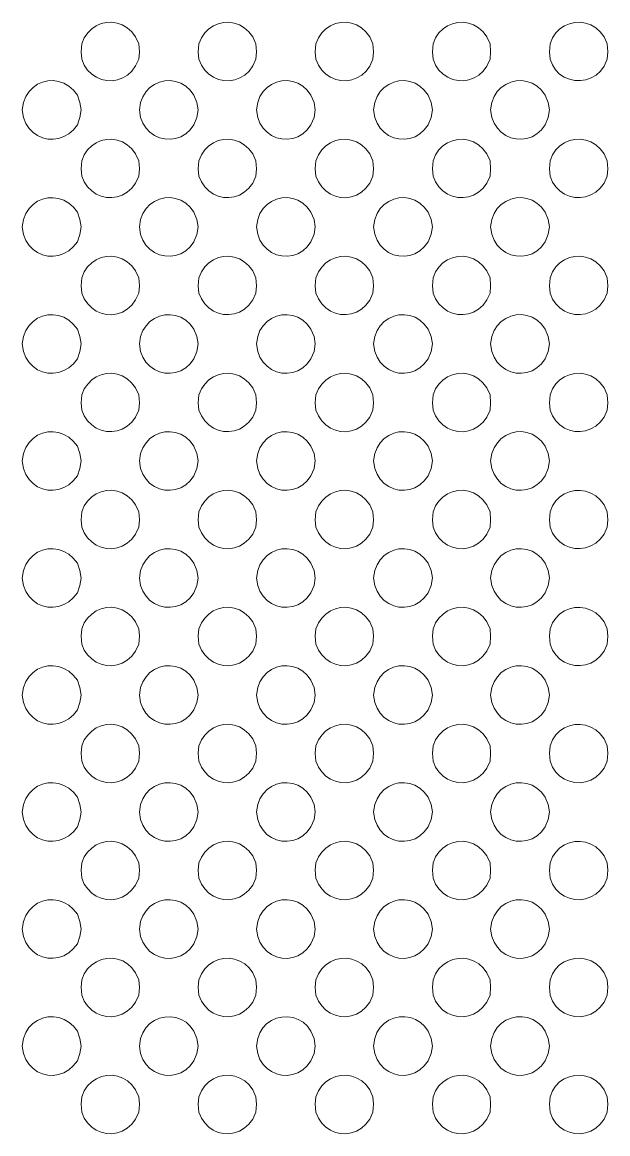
# Model space of a CAD drawing. Extents: x 0 to 243, y -13 to 276.
# Drawn here: x 102.64 to 127.41, y 189.19 to 236.25 of the extents above; entities that cross this region are included whole.
import ezdxf

# ---------------------------------------------------------------- set-up
doc = ezdxf.new("R2010")
doc.units = 0
doc.layers.add('GEOMETRY', color=7, linetype='Continuous')

msp = doc.modelspace()

# ---------------------------------------------------------------- linework, layer by layer
at = {"layer": 'GEOMETRY', "lineweight": 13}
for points in [[(107.592, 235.003), (107.566, 235.345), (107.435, 235.632), (107.269, 235.849), (107.079, 236.018), (106.872, 236.141), (106.653, 236.219), (106.427, 236.253), (106.201, 236.244), (105.98, 236.193), (105.77, 236.101), (105.577, 235.969), (105.406, 235.799), (105.263, 235.59), (105.154, 235.345), (105.128, 235.003), (105.154, 234.69), (105.261, 234.439), (105.404, 234.227), (105.578, 234.055), (105.775, 233.923), (105.989, 233.832), (106.215, 233.784), (106.444, 233.777), (106.672, 233.813), (106.892, 233.893), (107.096, 234.017), (107.279, 234.186), (107.435, 234.4), (107.566, 234.69), (107.592, 235.003)], [(112.547, 235.003), (112.522, 235.343), (112.39, 235.632), (112.223, 235.849), (112.033, 236.018), (111.826, 236.141), (111.606, 236.219), (111.38, 236.253), (111.154, 236.243), (110.933, 236.192), (110.723, 236.1), (110.53, 235.968), (110.359, 235.797), (110.217, 235.588), (110.109, 235.343), (110.083, 235.003), (110.109, 234.69), (110.215, 234.439), (110.358, 234.227), (110.532, 234.055), (110.729, 233.923), (110.943, 233.832), (111.168, 233.783), (111.398, 233.777), (111.626, 233.813), (111.845, 233.893), (112.05, 234.017), (112.234, 234.186), (112.39, 234.4), (112.522, 234.69), (112.547, 235.003)], [(117.502, 235.003), (117.476, 235.345), (117.345, 235.632), (117.178, 235.849), (116.988, 236.018), (116.781, 236.141), (116.562, 236.219), (116.336, 236.253), (116.111, 236.244), (115.89, 236.193), (115.68, 236.101), (115.487, 235.969), (115.316, 235.798), (115.172, 235.59), (115.063, 235.345), (115.038, 235.003), (115.063, 234.689), (115.17, 234.438), (115.313, 234.226), (115.487, 234.054), (115.684, 233.922), (115.899, 233.832), (116.124, 233.783), (116.353, 233.776), (116.581, 233.813), (116.8, 233.892), (117.005, 234.016), (117.188, 234.185), (117.345, 234.399), (117.476, 234.689), (117.502, 235.003)], [(122.456, 235.003), (122.431, 235.345), (122.299, 235.632), (122.133, 235.849), (121.944, 236.018), (121.736, 236.141), (121.517, 236.218), (121.291, 236.252), (121.065, 236.243), (120.844, 236.192), (120.634, 236.1), (120.44, 235.969), (120.269, 235.798), (120.126, 235.59), (120.018, 235.345), (119.992, 235.003), (120.018, 234.689), (120.124, 234.438), (120.267, 234.226), (120.441, 234.054), (120.638, 233.922), (120.853, 233.832), (121.078, 233.783), (121.308, 233.776), (121.536, 233.813), (121.756, 233.892), (121.96, 234.016), (122.143, 234.185), (122.299, 234.399), (122.431, 234.689), (122.456, 235.003)], [(127.411, 235.003), (127.385, 235.345), (127.254, 235.632), (127.093, 235.846), (126.905, 236.014), (126.698, 236.137), (126.476, 236.215), (126.247, 236.25), (126.018, 236.242), (125.793, 236.192), (125.58, 236.101), (125.386, 235.97), (125.215, 235.8), (125.075, 235.591), (124.973, 235.345), (124.947, 235.003), (124.973, 234.689), (125.068, 234.442), (125.205, 234.232), (125.376, 234.06), (125.573, 233.929), (125.79, 233.837), (126.02, 233.787), (126.255, 233.779), (126.487, 233.814), (126.711, 233.892), (126.918, 234.015), (127.101, 234.184), (127.254, 234.399), (127.385, 234.689), (127.411, 235.003)], [(105.128, 232.539), (105.076, 232.852), (104.971, 233.167), (104.8, 233.379), (104.607, 233.545), (104.396, 233.667), (104.173, 233.745), (103.946, 233.779), (103.718, 233.771), (103.497, 233.72), (103.287, 233.628), (103.096, 233.494), (102.929, 233.32), (102.791, 233.106), (102.69, 232.852), (102.638, 232.539), (102.69, 232.224), (102.791, 231.971), (102.929, 231.757), (103.096, 231.584), (103.287, 231.45), (103.497, 231.358), (103.718, 231.308), (103.946, 231.3), (104.173, 231.334), (104.396, 231.412), (104.607, 231.533), (104.8, 231.699), (104.971, 231.91), (105.076, 232.224), (105.128, 232.539)], [(110.083, 232.539), (110.031, 232.852), (109.899, 233.167), (109.74, 233.383), (109.554, 233.551), (109.348, 233.672), (109.126, 233.748), (108.898, 233.78), (108.668, 233.769), (108.444, 233.716), (108.232, 233.621), (108.04, 233.486), (107.874, 233.313), (107.74, 233.101), (107.645, 232.852), (107.593, 232.539), (107.645, 232.224), (107.74, 231.976), (107.874, 231.765), (108.041, 231.592), (108.233, 231.458), (108.444, 231.363), (108.668, 231.31), (108.898, 231.299), (109.126, 231.331), (109.347, 231.407), (109.554, 231.528), (109.74, 231.696), (109.899, 231.91), (110.031, 232.224), (110.083, 232.539)], [(115.038, 232.539), (114.985, 232.853), (114.853, 233.167), (114.695, 233.383), (114.509, 233.551), (114.303, 233.672), (114.082, 233.749), (113.853, 233.781), (113.623, 233.77), (113.399, 233.716), (113.188, 233.622), (112.995, 233.487), (112.829, 233.314), (112.695, 233.102), (112.6, 232.853), (112.547, 232.539), (112.6, 232.224), (112.694, 231.976), (112.828, 231.765), (112.995, 231.592), (113.187, 231.458), (113.399, 231.363), (113.623, 231.31), (113.853, 231.299), (114.082, 231.331), (114.303, 231.407), (114.51, 231.528), (114.695, 231.696), (114.853, 231.91), (114.985, 232.224), (115.038, 232.539)], [(119.992, 232.539), (119.939, 232.853), (119.808, 233.167), (119.649, 233.383), (119.463, 233.551), (119.256, 233.673), (119.035, 233.749), (118.806, 233.781), (118.577, 233.77), (118.353, 233.716), (118.142, 233.622), (117.95, 233.487), (117.783, 233.313), (117.649, 233.102), (117.554, 232.853), (117.502, 232.539), (117.554, 232.225), (117.649, 231.977), (117.783, 231.766), (117.949, 231.592), (118.141, 231.458), (118.353, 231.364), (118.577, 231.31), (118.806, 231.299), (119.035, 231.331), (119.256, 231.407), (119.463, 231.528), (119.649, 231.696), (119.808, 231.91), (119.939, 232.225), (119.992, 232.539)], [(124.947, 232.539), (124.893, 232.853), (124.763, 233.167), (124.604, 233.383), (124.418, 233.551), (124.211, 233.673), (123.99, 233.749), (123.761, 233.781), (123.532, 233.77), (123.308, 233.716), (123.097, 233.622), (122.905, 233.487), (122.738, 233.313), (122.604, 233.102), (122.509, 232.853), (122.456, 232.539), (122.509, 232.225), (122.604, 231.977), (122.739, 231.765), (122.905, 231.592), (123.097, 231.457), (123.308, 231.363), (123.531, 231.31), (123.76, 231.298), (123.988, 231.33), (124.209, 231.406), (124.416, 231.528), (124.603, 231.695), (124.763, 231.91), (124.893, 232.225), (124.947, 232.539)], [(107.592, 230.048), (107.566, 230.391), (107.435, 230.677), (107.27, 230.893), (107.081, 231.063), (106.874, 231.186), (106.655, 231.264), (106.429, 231.298), (106.202, 231.289), (105.981, 231.239), (105.77, 231.147), (105.577, 231.015), (105.405, 230.845), (105.263, 230.636), (105.154, 230.391), (105.128, 230.048), (105.154, 229.735), (105.263, 229.49), (105.405, 229.281), (105.575, 229.11), (105.769, 228.978), (105.979, 228.886), (106.2, 228.835), (106.426, 228.826), (106.652, 228.859), (106.872, 228.937), (107.079, 229.06), (107.269, 229.229), (107.435, 229.445), (107.566, 229.735), (107.592, 230.048)], [(112.547, 230.048), (112.522, 230.391), (112.39, 230.678), (112.223, 230.895), (112.033, 231.064), (111.826, 231.187), (111.606, 231.265), (111.381, 231.299), (111.155, 231.29), (110.934, 231.239), (110.724, 231.147), (110.531, 231.015), (110.36, 230.845), (110.218, 230.636), (110.109, 230.391), (110.083, 230.048), (110.109, 229.735), (110.217, 229.49), (110.359, 229.282), (110.53, 229.111), (110.723, 228.979), (110.933, 228.887), (111.154, 228.835), (111.38, 228.826), (111.606, 228.859), (111.826, 228.937), (112.033, 229.06), (112.223, 229.229), (112.39, 229.445), (112.522, 229.735), (112.547, 230.048)], [(117.502, 230.048), (117.476, 230.39), (117.345, 230.679), (117.178, 230.896), (116.987, 231.065), (116.78, 231.188), (116.56, 231.266), (116.335, 231.299), (116.109, 231.29), (115.888, 231.239), (115.678, 231.146), (115.485, 231.014), (115.314, 230.844), (115.172, 230.635), (115.063, 230.39), (115.038, 230.048), (115.063, 229.734), (115.172, 229.489), (115.315, 229.281), (115.485, 229.11), (115.678, 228.978), (115.888, 228.885), (116.108, 228.834), (116.334, 228.824), (116.559, 228.858), (116.778, 228.936), (116.986, 229.058), (117.177, 229.228), (117.345, 229.444), (117.476, 229.734), (117.502, 230.048)], [(122.456, 230.048), (122.431, 230.39), (122.299, 230.679), (122.132, 230.896), (121.943, 231.065), (121.735, 231.188), (121.515, 231.266), (121.289, 231.299), (121.063, 231.29), (120.842, 231.238), (120.632, 231.146), (120.438, 231.014), (120.268, 230.843), (120.126, 230.635), (120.018, 230.39), (119.992, 230.048), (120.018, 229.734), (120.126, 229.489), (120.268, 229.281), (120.439, 229.11), (120.632, 228.978), (120.842, 228.886), (121.064, 228.834), (121.29, 228.825), (121.516, 228.858), (121.736, 228.936), (121.943, 229.059), (122.133, 229.228), (122.299, 229.444), (122.431, 229.734), (122.456, 230.048)], [(127.411, 230.048), (127.385, 230.39), (127.254, 230.677), (127.093, 230.892), (126.906, 231.06), (126.698, 231.184), (126.477, 231.262), (126.248, 231.297), (126.018, 231.289), (125.793, 231.239), (125.58, 231.148), (125.385, 231.017), (125.214, 230.846), (125.075, 230.637), (124.973, 230.39), (124.947, 230.048), (124.973, 229.734), (125.075, 229.487), (125.214, 229.278), (125.384, 229.108), (125.579, 228.976), (125.792, 228.885), (126.017, 228.835), (126.247, 228.827), (126.476, 228.862), (126.697, 228.94), (126.905, 229.063), (127.093, 229.231), (127.254, 229.445), (127.385, 229.734), (127.411, 230.048)], [(105.128, 227.585), (105.076, 227.899), (104.971, 228.214), (104.8, 228.425), (104.607, 228.591), (104.396, 228.712), (104.174, 228.79), (103.946, 228.824), (103.718, 228.816), (103.497, 228.766), (103.287, 228.674), (103.096, 228.54), (102.929, 228.366), (102.791, 228.153), (102.69, 227.899), (102.638, 227.585), (102.69, 227.271), (102.792, 227.017), (102.929, 226.803), (103.096, 226.629), (103.287, 226.496), (103.496, 226.403), (103.717, 226.353), (103.944, 226.344), (104.172, 226.379), (104.394, 226.456), (104.605, 226.578), (104.799, 226.744), (104.971, 226.955), (105.076, 227.271), (105.128, 227.585)], [(110.083, 227.585), (110.031, 227.9), (109.899, 228.214), (109.74, 228.429), (109.554, 228.596), (109.347, 228.717), (109.126, 228.793), (108.897, 228.825), (108.668, 228.814), (108.444, 228.76), (108.233, 228.666), (108.041, 228.532), (107.874, 228.359), (107.74, 228.148), (107.645, 227.9), (107.593, 227.585), (107.645, 227.271), (107.739, 227.023), (107.873, 226.811), (108.04, 226.638), (108.232, 226.503), (108.443, 226.409), (108.667, 226.355), (108.896, 226.344), (109.125, 226.376), (109.346, 226.452), (109.553, 226.573), (109.74, 226.74), (109.899, 226.955), (110.031, 227.271), (110.083, 227.585)], [(115.038, 227.585), (114.985, 227.9), (114.853, 228.214), (114.695, 228.429), (114.509, 228.596), (114.302, 228.717), (114.081, 228.793), (113.852, 228.825), (113.622, 228.814), (113.399, 228.76), (113.187, 228.666), (112.995, 228.532), (112.829, 228.359), (112.695, 228.148), (112.6, 227.9), (112.547, 227.585), (112.6, 227.272), (112.694, 227.024), (112.828, 226.812), (112.994, 226.638), (113.186, 226.504), (113.397, 226.409), (113.621, 226.355), (113.851, 226.344), (114.08, 226.376), (114.301, 226.452), (114.508, 226.573), (114.694, 226.74), (114.853, 226.955), (114.985, 227.272), (115.038, 227.585)], [(119.992, 227.585), (119.939, 227.9), (119.808, 228.214), (119.649, 228.429), (119.462, 228.596), (119.255, 228.717), (119.034, 228.793), (118.806, 228.825), (118.577, 228.814), (118.353, 228.76), (118.142, 228.666), (117.95, 228.532), (117.784, 228.359), (117.649, 228.148), (117.554, 227.9), (117.502, 227.585), (117.554, 227.272), (117.649, 227.024), (117.783, 226.812), (117.949, 226.638), (118.141, 226.503), (118.352, 226.409), (118.576, 226.355), (118.805, 226.344), (119.034, 226.375), (119.255, 226.451), (119.462, 226.573), (119.649, 226.74), (119.808, 226.955), (119.939, 227.272), (119.992, 227.585)], [(124.947, 227.585), (124.893, 227.9), (124.763, 228.214), (124.604, 228.429), (124.417, 228.596), (124.21, 228.717), (123.989, 228.793), (123.761, 228.825), (123.532, 228.814), (123.308, 228.76), (123.097, 228.666), (122.905, 228.532), (122.738, 228.359), (122.604, 228.148), (122.509, 227.9), (122.456, 227.585), (122.509, 227.272), (122.603, 227.024), (122.737, 226.812), (122.904, 226.638), (123.096, 226.504), (123.307, 226.409), (123.531, 226.355), (123.761, 226.344), (123.99, 226.376), (124.211, 226.452), (124.418, 226.573), (124.604, 226.74), (124.763, 226.955), (124.893, 227.272), (124.947, 227.585)], [(107.592, 225.093), (107.566, 225.436), (107.435, 225.725), (107.268, 225.941), (107.079, 226.111), (106.871, 226.234), (106.652, 226.311), (106.426, 226.345), (106.2, 226.336), (105.979, 226.284), (105.769, 226.192), (105.576, 226.06), (105.405, 225.889), (105.263, 225.681), (105.154, 225.436), (105.128, 225.093), (105.154, 224.78), (105.263, 224.534), (105.406, 224.325), (105.577, 224.154), (105.771, 224.022), (105.982, 223.93), (106.203, 223.879), (106.43, 223.87), (106.655, 223.905), (106.875, 223.983), (107.081, 224.106), (107.27, 224.276), (107.435, 224.492), (107.566, 224.78), (107.592, 225.093)], [(112.547, 225.094), (112.522, 225.436), (112.39, 225.723), (112.224, 225.94), (112.034, 226.11), (111.827, 226.233), (111.608, 226.311), (111.382, 226.345), (111.156, 226.336), (110.935, 226.285), (110.725, 226.193), (110.531, 226.061), (110.36, 225.89), (110.217, 225.681), (110.109, 225.436), (110.083, 225.094), (110.109, 224.78), (110.217, 224.534), (110.36, 224.326), (110.531, 224.155), (110.725, 224.023), (110.935, 223.931), (111.156, 223.88), (111.383, 223.871), (111.609, 223.905), (111.828, 223.983), (112.035, 224.106), (112.224, 224.276), (112.39, 224.492), (112.522, 224.78), (112.547, 225.094)], [(117.502, 225.093), (117.476, 225.435), (117.345, 225.724), (117.178, 225.94), (116.987, 226.11), (116.78, 226.233), (116.56, 226.31), (116.335, 226.344), (116.109, 226.335), (115.888, 226.283), (115.678, 226.191), (115.485, 226.059), (115.314, 225.888), (115.172, 225.68), (115.063, 225.435), (115.038, 225.093), (115.063, 224.779), (115.172, 224.534), (115.315, 224.326), (115.486, 224.155), (115.68, 224.023), (115.889, 223.931), (116.11, 223.88), (116.336, 223.871), (116.561, 223.905), (116.78, 223.983), (116.988, 224.106), (117.178, 224.275), (117.345, 224.491), (117.476, 224.779), (117.502, 225.093)], [(122.456, 225.093), (122.431, 225.435), (122.299, 225.724), (122.132, 225.941), (121.943, 226.11), (121.735, 226.233), (121.515, 226.311), (121.289, 226.344), (121.063, 226.335), (120.842, 226.283), (120.632, 226.191), (120.438, 226.059), (120.268, 225.888), (120.126, 225.68), (120.018, 225.435), (119.992, 225.093), (120.018, 224.779), (120.127, 224.534), (120.269, 224.326), (120.44, 224.155), (120.634, 224.023), (120.844, 223.931), (121.065, 223.88), (121.291, 223.871), (121.517, 223.905), (121.736, 223.983), (121.943, 224.106), (122.133, 224.275), (122.299, 224.492), (122.431, 224.779), (122.456, 225.093)], [(127.411, 225.093), (127.385, 225.435), (127.254, 225.724), (127.092, 225.938), (126.905, 226.106), (126.697, 226.229), (126.475, 226.308), (126.246, 226.342), (126.016, 226.334), (125.792, 226.284), (125.579, 226.193), (125.384, 226.061), (125.214, 225.891), (125.075, 225.682), (124.973, 225.435), (124.947, 225.093), (124.973, 224.78), (125.075, 224.533), (125.215, 224.325), (125.385, 224.154), (125.58, 224.023), (125.793, 223.932), (126.018, 223.882), (126.248, 223.874), (126.477, 223.908), (126.698, 223.987), (126.906, 224.11), (127.093, 224.278), (127.254, 224.492), (127.385, 224.78), (127.411, 225.093)], [(105.128, 222.63), (105.076, 222.944), (104.971, 223.259), (104.799, 223.47), (104.605, 223.636), (104.394, 223.758), (104.172, 223.835), (103.944, 223.87), (103.718, 223.862), (103.497, 223.811), (103.289, 223.719), (103.098, 223.586), (102.93, 223.412), (102.793, 223.198), (102.69, 222.944), (102.638, 222.63), (102.69, 222.316), (102.792, 222.062), (102.929, 221.848), (103.096, 221.674), (103.287, 221.541), (103.496, 221.448), (103.717, 221.398), (103.945, 221.389), (104.172, 221.424), (104.395, 221.502), (104.606, 221.624), (104.8, 221.79), (104.971, 222.001), (105.076, 222.316), (105.128, 222.63)], [(110.083, 222.63), (110.031, 222.945), (109.899, 223.259), (109.74, 223.473), (109.554, 223.641), (109.348, 223.762), (109.126, 223.838), (108.898, 223.87), (108.668, 223.859), (108.444, 223.806), (108.232, 223.712), (108.04, 223.577), (107.874, 223.404), (107.74, 223.193), (107.645, 222.945), (107.593, 222.63), (107.645, 222.317), (107.74, 222.068), (107.873, 221.857), (108.04, 221.683), (108.232, 221.549), (108.444, 221.454), (108.667, 221.4), (108.897, 221.389), (109.126, 221.421), (109.347, 221.497), (109.554, 221.618), (109.74, 221.786), (109.899, 222.001), (110.031, 222.317), (110.083, 222.63)], [(115.038, 222.63), (114.985, 222.945), (114.853, 223.259), (114.695, 223.473), (114.509, 223.641), (114.302, 223.762), (114.081, 223.838), (113.852, 223.87), (113.622, 223.859), (113.398, 223.806), (113.187, 223.712), (112.995, 223.577), (112.828, 223.404), (112.694, 223.193), (112.6, 222.945), (112.547, 222.63), (112.6, 222.317), (112.694, 222.068), (112.828, 221.857), (112.995, 221.683), (113.187, 221.549), (113.398, 221.454), (113.622, 221.4), (113.852, 221.389), (114.08, 221.421), (114.302, 221.497), (114.509, 221.618), (114.695, 221.786), (114.853, 222.001), (114.985, 222.317), (115.038, 222.63)], [(119.992, 222.63), (119.939, 222.945), (119.808, 223.259), (119.649, 223.474), (119.463, 223.641), (119.256, 223.762), (119.035, 223.838), (118.806, 223.87), (118.577, 223.859), (118.353, 223.806), (118.142, 223.711), (117.95, 223.577), (117.783, 223.404), (117.649, 223.193), (117.554, 222.945), (117.502, 222.63), (117.554, 222.317), (117.649, 222.068), (117.783, 221.857), (117.95, 221.683), (118.142, 221.548), (118.353, 221.454), (118.576, 221.4), (118.806, 221.389), (119.034, 221.421), (119.255, 221.497), (119.462, 221.618), (119.649, 221.786), (119.808, 222.001), (119.939, 222.317), (119.992, 222.63)], [(124.947, 222.63), (124.893, 222.945), (124.763, 223.26), (124.604, 223.474), (124.418, 223.642), (124.211, 223.763), (123.99, 223.839), (123.761, 223.871), (123.532, 223.859), (123.308, 223.806), (123.097, 223.712), (122.905, 223.578), (122.738, 223.404), (122.604, 223.193), (122.509, 222.945), (122.456, 222.63), (122.509, 222.317), (122.604, 222.068), (122.738, 221.857), (122.905, 221.683), (123.097, 221.548), (123.308, 221.454), (123.531, 221.4), (123.761, 221.389), (123.989, 221.421), (124.21, 221.497), (124.417, 221.618), (124.604, 221.786), (124.763, 222.001), (124.893, 222.317), (124.947, 222.63)], [(107.592, 220.141), (107.566, 220.481), (107.435, 220.77), (107.267, 220.987), (107.077, 221.156), (106.869, 221.279), (106.65, 221.357), (106.425, 221.39), (106.199, 221.381), (105.978, 221.329), (105.769, 221.237), (105.576, 221.105), (105.406, 220.934), (105.263, 220.726), (105.154, 220.481), (105.128, 220.141), (105.154, 219.827), (105.263, 219.582), (105.405, 219.373), (105.576, 219.202), (105.769, 219.07), (105.979, 218.978), (106.2, 218.926), (106.426, 218.917), (106.652, 218.951), (106.872, 219.028), (107.079, 219.151), (107.269, 219.32), (107.435, 219.537), (107.566, 219.827), (107.592, 220.141)], [(112.547, 220.141), (112.522, 220.481), (112.39, 220.77), (112.222, 220.987), (112.031, 221.156), (111.823, 221.28), (111.604, 221.357), (111.378, 221.391), (111.152, 221.381), (110.932, 221.329), (110.723, 221.237), (110.53, 221.105), (110.36, 220.934), (110.217, 220.726), (110.109, 220.481), (110.083, 220.141), (110.109, 219.825), (110.218, 219.58), (110.36, 219.372), (110.531, 219.201), (110.724, 219.069), (110.934, 218.977), (111.155, 218.926), (111.381, 218.917), (111.606, 218.95), (111.826, 219.028), (112.033, 219.151), (112.223, 219.32), (112.39, 219.537), (112.522, 219.825), (112.547, 220.141)], [(117.502, 220.14), (117.476, 220.48), (117.345, 220.769), (117.176, 220.986), (116.986, 221.155), (116.778, 221.278), (116.558, 221.356), (116.333, 221.389), (116.108, 221.38), (115.887, 221.328), (115.678, 221.236), (115.486, 221.104), (115.315, 220.933), (115.172, 220.725), (115.063, 220.48), (115.038, 220.14), (115.063, 219.826), (115.172, 219.581), (115.314, 219.372), (115.485, 219.201), (115.678, 219.069), (115.888, 218.977), (116.109, 218.925), (116.335, 218.916), (116.56, 218.95), (116.78, 219.027), (116.987, 219.15), (117.178, 219.319), (117.345, 219.536), (117.476, 219.826), (117.502, 220.14)], [(122.456, 220.14), (122.431, 220.48), (122.299, 220.769), (122.131, 220.986), (121.941, 221.155), (121.733, 221.278), (121.513, 221.356), (121.288, 221.389), (121.062, 221.38), (120.841, 221.328), (120.632, 221.235), (120.439, 221.103), (120.269, 220.933), (120.126, 220.724), (120.018, 220.48), (119.992, 220.14), (120.018, 219.827), (120.126, 219.582), (120.268, 219.373), (120.439, 219.202), (120.632, 219.069), (120.843, 218.977), (121.064, 218.926), (121.29, 218.916), (121.516, 218.95), (121.736, 219.027), (121.943, 219.151), (122.133, 219.32), (122.299, 219.537), (122.431, 219.827), (122.456, 220.14)], [(127.411, 220.14), (127.385, 220.48), (127.254, 220.769), (127.091, 220.983), (126.903, 221.151), (126.695, 221.274), (126.474, 221.352), (126.245, 221.387), (126.016, 221.379), (125.792, 221.329), (125.58, 221.238), (125.386, 221.106), (125.216, 220.936), (125.076, 220.727), (124.973, 220.48), (124.947, 220.14), (124.973, 219.827), (125.075, 219.58), (125.214, 219.371), (125.384, 219.2), (125.579, 219.068), (125.792, 218.977), (126.017, 218.927), (126.247, 218.918), (126.476, 218.953), (126.698, 219.031), (126.905, 219.154), (127.093, 219.322), (127.254, 219.537), (127.385, 219.827), (127.411, 220.14)], [(105.128, 217.675), (105.076, 217.99), (104.971, 218.304), (104.798, 218.515), (104.603, 218.682), (104.392, 218.803), (104.17, 218.881), (103.943, 218.916), (103.717, 218.908), (103.497, 218.857), (103.289, 218.765), (103.098, 218.631), (102.931, 218.458), (102.793, 218.244), (102.69, 217.99), (102.638, 217.675), (102.69, 217.361), (102.793, 217.107), (102.931, 216.893), (103.098, 216.719), (103.288, 216.586), (103.497, 216.493), (103.717, 216.443), (103.943, 216.434), (104.171, 216.469), (104.393, 216.547), (104.604, 216.669), (104.798, 216.835), (104.971, 217.046), (105.076, 217.361), (105.128, 217.675)], [(110.083, 217.675), (110.031, 217.99), (109.899, 218.304), (109.739, 218.519), (109.552, 218.686), (109.345, 218.807), (109.124, 218.884), (108.896, 218.916), (108.667, 218.905), (108.444, 218.851), (108.234, 218.757), (108.042, 218.623), (107.875, 218.45), (107.741, 218.238), (107.645, 217.99), (107.593, 217.675), (107.645, 217.362), (107.74, 217.113), (107.875, 216.901), (108.041, 216.728), (108.233, 216.593), (108.444, 216.498), (108.667, 216.445), (108.897, 216.434), (109.125, 216.466), (109.346, 216.542), (109.553, 216.663), (109.739, 216.831), (109.899, 217.046), (110.031, 217.362), (110.083, 217.675)], [(115.038, 217.675), (114.985, 217.99), (114.853, 218.304), (114.693, 218.519), (114.507, 218.686), (114.3, 218.807), (114.079, 218.884), (113.851, 218.916), (113.622, 218.905), (113.398, 218.851), (113.188, 218.757), (112.996, 218.623), (112.83, 218.45), (112.695, 218.238), (112.6, 217.99), (112.547, 217.675), (112.6, 217.362), (112.695, 217.113), (112.829, 216.901), (112.995, 216.728), (113.187, 216.593), (113.398, 216.498), (113.622, 216.445), (113.851, 216.434), (114.079, 216.466), (114.3, 216.542), (114.507, 216.663), (114.694, 216.831), (114.853, 217.046), (114.985, 217.362), (115.038, 217.675)], [(119.992, 217.675), (119.939, 217.99), (119.808, 218.305), (119.647, 218.52), (119.46, 218.687), (119.253, 218.808), (119.033, 218.884), (118.805, 218.916), (118.576, 218.905), (118.354, 218.851), (118.143, 218.757), (117.952, 218.623), (117.785, 218.449), (117.65, 218.238), (117.554, 217.99), (117.502, 217.675), (117.554, 217.362), (117.65, 217.113), (117.784, 216.902), (117.951, 216.728), (118.142, 216.593), (118.353, 216.499), (118.576, 216.445), (118.805, 216.434), (119.033, 216.466), (119.254, 216.542), (119.461, 216.663), (119.648, 216.831), (119.808, 217.046), (119.939, 217.362), (119.992, 217.675)], [(124.947, 217.676), (124.893, 217.99), (124.763, 218.305), (124.602, 218.52), (124.415, 218.687), (124.208, 218.809), (123.987, 218.885), (123.759, 218.917), (123.531, 218.905), (123.308, 218.852), (123.098, 218.758), (122.906, 218.623), (122.74, 218.45), (122.605, 218.238), (122.509, 217.99), (122.456, 217.676), (122.509, 217.362), (122.605, 217.113), (122.739, 216.902), (122.906, 216.728), (123.097, 216.593), (123.308, 216.499), (123.531, 216.445), (123.76, 216.434), (123.988, 216.465), (124.209, 216.542), (124.416, 216.663), (124.603, 216.831), (124.763, 217.046), (124.893, 217.362), (124.947, 217.676)], [(107.592, 215.186), (107.566, 215.526), (107.435, 215.815), (107.268, 216.031), (107.079, 216.2), (106.871, 216.323), (106.652, 216.401), (106.426, 216.435), (106.2, 216.426), (105.979, 216.374), (105.769, 216.282), (105.576, 216.15), (105.405, 215.979), (105.263, 215.771), (105.154, 215.526), (105.128, 215.186), (105.154, 214.872), (105.263, 214.627), (105.405, 214.418), (105.576, 214.247), (105.769, 214.115), (105.979, 214.023), (106.2, 213.971), (106.426, 213.962), (106.652, 213.995), (106.872, 214.073), (107.079, 214.196), (107.269, 214.365), (107.435, 214.582), (107.566, 214.872), (107.592, 215.186)], [(112.547, 215.186), (112.522, 215.526), (112.39, 215.815), (112.223, 216.031), (112.033, 216.201), (111.825, 216.324), (111.605, 216.401), (111.379, 216.435), (111.153, 216.426), (110.932, 216.374), (110.722, 216.282), (110.529, 216.15), (110.359, 215.979), (110.217, 215.771), (110.109, 215.526), (110.083, 215.186), (110.109, 214.872), (110.217, 214.627), (110.359, 214.418), (110.53, 214.247), (110.723, 214.115), (110.933, 214.023), (111.154, 213.971), (111.38, 213.962), (111.606, 213.995), (111.825, 214.073), (112.033, 214.196), (112.223, 214.365), (112.39, 214.582), (112.522, 214.872), (112.547, 215.186)], [(117.502, 215.185), (117.476, 215.525), (117.345, 215.814), (117.178, 216.03), (116.987, 216.199), (116.78, 216.322), (116.56, 216.4), (116.335, 216.434), (116.109, 216.425), (115.888, 216.373), (115.678, 216.281), (115.485, 216.149), (115.314, 215.978), (115.172, 215.77), (115.063, 215.525), (115.038, 215.185), (115.063, 214.872), (115.172, 214.626), (115.314, 214.417), (115.485, 214.246), (115.678, 214.114), (115.888, 214.022), (116.109, 213.97), (116.335, 213.961), (116.56, 213.995), (116.78, 214.073), (116.987, 214.196), (117.178, 214.365), (117.345, 214.582), (117.476, 214.872), (117.502, 215.185)], [(122.456, 215.185), (122.431, 215.525), (122.299, 215.814), (122.132, 216.03), (121.943, 216.2), (121.735, 216.323), (121.515, 216.401), (121.289, 216.434), (121.063, 216.425), (120.842, 216.374), (120.632, 216.281), (120.438, 216.149), (120.268, 215.978), (120.126, 215.77), (120.018, 215.525), (119.992, 215.185), (120.018, 214.872), (120.126, 214.626), (120.268, 214.418), (120.439, 214.247), (120.632, 214.115), (120.842, 214.022), (121.063, 213.971), (121.29, 213.961), (121.516, 213.995), (121.735, 214.073), (121.943, 214.196), (122.133, 214.365), (122.299, 214.582), (122.431, 214.872), (122.456, 215.185)], [(127.411, 215.185), (127.385, 215.525), (127.254, 215.814), (127.093, 216.028), (126.905, 216.196), (126.697, 216.319), (126.476, 216.397), (126.247, 216.432), (126.017, 216.423), (125.792, 216.373), (125.579, 216.282), (125.384, 216.151), (125.214, 215.981), (125.075, 215.771), (124.973, 215.525), (124.947, 215.185), (124.973, 214.872), (125.075, 214.625), (125.214, 214.415), (125.384, 214.245), (125.579, 214.113), (125.792, 214.022), (126.017, 213.972), (126.247, 213.963), (126.476, 213.998), (126.697, 214.076), (126.905, 214.199), (127.093, 214.367), (127.254, 214.582), (127.385, 214.872), (127.411, 215.185)], [(105.128, 212.72), (105.076, 213.035), (104.971, 213.349), (104.799, 213.561), (104.605, 213.727), (104.394, 213.849), (104.172, 213.927), (103.945, 213.962), (103.718, 213.953), (103.497, 213.903), (103.289, 213.81), (103.098, 213.677), (102.931, 213.503), (102.793, 213.289), (102.69, 213.035), (102.638, 212.72), (102.69, 212.405), (102.793, 212.152), (102.931, 211.938), (103.098, 211.764), (103.289, 211.631), (103.497, 211.539), (103.718, 211.489), (103.944, 211.48), (104.171, 211.515), (104.393, 211.593), (104.604, 211.714), (104.799, 211.88), (104.971, 212.091), (105.076, 212.405), (105.128, 212.72)], [(110.083, 212.72), (110.031, 213.035), (109.899, 213.349), (109.739, 213.564), (109.553, 213.732), (109.346, 213.854), (109.125, 213.93), (108.897, 213.962), (108.668, 213.951), (108.445, 213.898), (108.234, 213.803), (108.042, 213.669), (107.875, 213.495), (107.741, 213.284), (107.645, 213.035), (107.593, 212.72), (107.645, 212.405), (107.741, 212.157), (107.875, 211.946), (108.042, 211.773), (108.234, 211.638), (108.445, 211.544), (108.668, 211.491), (108.897, 211.48), (109.125, 211.512), (109.346, 211.588), (109.553, 211.709), (109.739, 211.877), (109.899, 212.091), (110.031, 212.405), (110.083, 212.72)], [(115.038, 212.72), (114.985, 213.035), (114.853, 213.349), (114.694, 213.564), (114.508, 213.732), (114.301, 213.854), (114.08, 213.93), (113.852, 213.962), (113.622, 213.951), (113.399, 213.898), (113.188, 213.804), (112.996, 213.669), (112.829, 213.496), (112.695, 213.284), (112.6, 213.035), (112.547, 212.72), (112.6, 212.405), (112.695, 212.157), (112.829, 211.946), (112.996, 211.773), (113.188, 211.638), (113.399, 211.544), (113.622, 211.491), (113.852, 211.48), (114.08, 211.512), (114.301, 211.588), (114.508, 211.709), (114.694, 211.877), (114.853, 212.091), (114.985, 212.405), (115.038, 212.72)], [(119.992, 212.721), (119.939, 213.035), (119.808, 213.35), (119.648, 213.565), (119.462, 213.733), (119.255, 213.854), (119.034, 213.93), (118.806, 213.962), (118.577, 213.951), (118.353, 213.897), (118.143, 213.803), (117.951, 213.668), (117.784, 213.495), (117.65, 213.283), (117.554, 213.035), (117.502, 212.721), (117.554, 212.405), (117.65, 212.157), (117.785, 211.946), (117.951, 211.773), (118.143, 211.639), (118.354, 211.544), (118.577, 211.491), (118.806, 211.48), (119.034, 211.512), (119.255, 211.588), (119.462, 211.709), (119.648, 211.876), (119.808, 212.091), (119.939, 212.405), (119.992, 212.721)], [(124.947, 212.721), (124.893, 213.035), (124.763, 213.35), (124.603, 213.565), (124.417, 213.733), (124.209, 213.854), (123.989, 213.93), (123.76, 213.962), (123.531, 213.951), (123.308, 213.897), (123.097, 213.803), (122.905, 213.668), (122.739, 213.495), (122.605, 213.283), (122.509, 213.035), (122.456, 212.721), (122.509, 212.405), (122.605, 212.157), (122.74, 211.946), (122.906, 211.773), (123.098, 211.639), (123.309, 211.545), (123.532, 211.492), (123.76, 211.481), (123.989, 211.513), (124.209, 211.589), (124.416, 211.71), (124.603, 211.877), (124.763, 212.092), (124.893, 212.405), (124.947, 212.721)], [(107.592, 210.255), (107.566, 210.57), (107.435, 210.859), (107.268, 211.076), (107.079, 211.245), (106.871, 211.368), (106.652, 211.446), (106.426, 211.479), (106.2, 211.47), (105.979, 211.419), (105.769, 211.326), (105.576, 211.194), (105.405, 211.024), (105.263, 210.815), (105.154, 210.57), (105.128, 210.255), (105.154, 209.915), (105.263, 209.67), (105.405, 209.462), (105.575, 209.291), (105.768, 209.159), (105.978, 209.067), (106.199, 209.016), (106.425, 209.006), (106.651, 209.04), (106.871, 209.118), (107.078, 209.24), (107.268, 209.41), (107.435, 209.626), (107.566, 209.915), (107.592, 210.255)], [(112.547, 210.255), (112.522, 210.57), (112.39, 210.859), (112.223, 211.076), (112.033, 211.245), (111.825, 211.368), (111.605, 211.446), (111.379, 211.479), (111.153, 211.47), (110.932, 211.418), (110.722, 211.326), (110.529, 211.194), (110.359, 211.023), (110.217, 210.815), (110.109, 210.57), (110.083, 210.255), (110.109, 209.915), (110.217, 209.67), (110.359, 209.462), (110.53, 209.292), (110.723, 209.16), (110.932, 209.067), (111.153, 209.016), (111.379, 209.006), (111.605, 209.04), (111.825, 209.117), (112.032, 209.24), (112.223, 209.409), (112.39, 209.626), (112.522, 209.915), (112.547, 210.255)], [(117.502, 210.257), (117.476, 210.571), (117.345, 210.859), (117.177, 211.076), (116.986, 211.245), (116.779, 211.368), (116.56, 211.446), (116.335, 211.48), (116.109, 211.47), (115.889, 211.419), (115.68, 211.327), (115.487, 211.195), (115.316, 211.024), (115.173, 210.816), (115.063, 210.571), (115.038, 210.257), (115.063, 209.915), (115.172, 209.67), (115.315, 209.462), (115.485, 209.291), (115.678, 209.159), (115.888, 209.067), (116.108, 209.015), (116.334, 209.006), (116.56, 209.04), (116.779, 209.117), (116.987, 209.24), (117.177, 209.41), (117.345, 209.626), (117.476, 209.915), (117.502, 210.257)], [(122.456, 210.257), (122.431, 210.571), (122.299, 210.859), (122.133, 211.075), (121.943, 211.244), (121.736, 211.367), (121.516, 211.445), (121.291, 211.479), (121.064, 211.47), (120.843, 211.418), (120.634, 211.326), (120.44, 211.195), (120.269, 211.024), (120.127, 210.816), (120.018, 210.571), (119.992, 210.257), (120.018, 209.915), (120.126, 209.67), (120.268, 209.462), (120.439, 209.291), (120.632, 209.159), (120.842, 209.067), (121.063, 209.016), (121.289, 209.006), (121.515, 209.04), (121.735, 209.118), (121.942, 209.24), (122.132, 209.41), (122.299, 209.626), (122.431, 209.915), (122.456, 210.257)], [(127.411, 210.257), (127.385, 210.57), (127.254, 210.859), (127.093, 211.073), (126.905, 211.242), (126.697, 211.364), (126.476, 211.443), (126.247, 211.477), (126.017, 211.469), (125.792, 211.419), (125.579, 211.328), (125.384, 211.197), (125.214, 211.026), (125.075, 210.817), (124.973, 210.57), (124.947, 210.257), (124.973, 209.915), (125.075, 209.669), (125.214, 209.46), (125.384, 209.289), (125.579, 209.158), (125.792, 209.067), (126.017, 209.017), (126.247, 209.009), (126.476, 209.043), (126.697, 209.121), (126.905, 209.244), (127.093, 209.412), (127.254, 209.626), (127.385, 209.915), (127.411, 210.257)], [(105.128, 207.765), (105.076, 208.08), (104.971, 208.396), (104.798, 208.607), (104.604, 208.773), (104.392, 208.894), (104.17, 208.972), (103.943, 209.006), (103.716, 208.998), (103.496, 208.947), (103.288, 208.855), (103.097, 208.722), (102.93, 208.548), (102.792, 208.334), (102.69, 208.08), (102.638, 207.765), (102.69, 207.452), (102.792, 207.198), (102.929, 206.985), (103.096, 206.811), (103.287, 206.677), (103.496, 206.585), (103.717, 206.535), (103.945, 206.526), (104.172, 206.56), (104.395, 206.638), (104.606, 206.76), (104.8, 206.925), (104.971, 207.136), (105.076, 207.452), (105.128, 207.765)], [(110.083, 207.765), (110.031, 208.08), (109.899, 208.396), (109.739, 208.61), (109.552, 208.778), (109.345, 208.899), (109.124, 208.975), (108.896, 209.007), (108.667, 208.995), (108.443, 208.942), (108.233, 208.848), (108.041, 208.713), (107.874, 208.54), (107.74, 208.328), (107.645, 208.08), (107.593, 207.765), (107.645, 207.452), (107.739, 207.204), (107.873, 206.992), (108.04, 206.819), (108.232, 206.685), (108.443, 206.59), (108.667, 206.537), (108.897, 206.526), (109.125, 206.558), (109.347, 206.634), (109.554, 206.755), (109.74, 206.922), (109.899, 207.136), (110.031, 207.452), (110.083, 207.765)], [(115.038, 207.765), (114.985, 208.08), (114.853, 208.397), (114.694, 208.611), (114.507, 208.778), (114.3, 208.899), (114.079, 208.975), (113.851, 209.007), (113.621, 208.996), (113.398, 208.943), (113.187, 208.848), (112.995, 208.714), (112.829, 208.54), (112.695, 208.328), (112.6, 208.08), (112.547, 207.765), (112.6, 207.452), (112.695, 207.203), (112.828, 206.992), (112.995, 206.818), (113.187, 206.684), (113.398, 206.589), (113.621, 206.536), (113.851, 206.525), (114.079, 206.557), (114.301, 206.633), (114.508, 206.754), (114.694, 206.921), (114.853, 207.136), (114.985, 207.452), (115.038, 207.765)], [(119.992, 207.766), (119.939, 208.08), (119.808, 208.397), (119.647, 208.612), (119.46, 208.779), (119.253, 208.9), (119.032, 208.976), (118.804, 209.008), (118.575, 208.997), (118.352, 208.943), (118.141, 208.849), (117.95, 208.714), (117.784, 208.54), (117.65, 208.329), (117.554, 208.08), (117.502, 207.766), (117.554, 207.452), (117.649, 207.204), (117.784, 206.992), (117.95, 206.819), (118.142, 206.684), (118.353, 206.59), (118.576, 206.536), (118.805, 206.525), (119.033, 206.557), (119.254, 206.633), (119.462, 206.754), (119.648, 206.921), (119.808, 207.136), (119.939, 207.452), (119.992, 207.766)], [(124.947, 207.766), (124.893, 208.08), (124.763, 208.395), (124.603, 208.61), (124.416, 208.778), (124.209, 208.9), (123.988, 208.976), (123.76, 209.008), (123.531, 208.997), (123.308, 208.943), (123.097, 208.849), (122.906, 208.714), (122.739, 208.54), (122.605, 208.329), (122.509, 208.08), (122.456, 207.766), (122.509, 207.452), (122.604, 207.204), (122.739, 206.992), (122.905, 206.819), (123.097, 206.685), (123.307, 206.59), (123.531, 206.537), (123.76, 206.526), (123.988, 206.557), (124.209, 206.633), (124.416, 206.755), (124.603, 206.922), (124.763, 207.137), (124.893, 207.452), (124.947, 207.766)], [(107.592, 205.302), (107.566, 205.617), (107.435, 205.905), (107.267, 206.122), (107.077, 206.291), (106.87, 206.414), (106.651, 206.492), (106.426, 206.526), (106.2, 206.516), (105.98, 206.465), (105.77, 206.373), (105.577, 206.241), (105.407, 206.07), (105.264, 205.862), (105.154, 205.617), (105.128, 205.302), (105.154, 204.96), (105.263, 204.715), (105.405, 204.507), (105.576, 204.336), (105.768, 204.204), (105.978, 204.112), (106.199, 204.06), (106.425, 204.051), (106.65, 204.084), (106.87, 204.162), (107.078, 204.285), (107.268, 204.454), (107.435, 204.671), (107.566, 204.96), (107.592, 205.302)], [(112.547, 205.303), (112.522, 205.617), (112.39, 205.905), (112.222, 206.122), (112.031, 206.291), (111.824, 206.414), (111.604, 206.492), (111.379, 206.525), (111.154, 206.516), (110.934, 206.464), (110.724, 206.372), (110.532, 206.24), (110.361, 206.069), (110.218, 205.861), (110.109, 205.617), (110.083, 205.303), (110.109, 204.96), (110.217, 204.715), (110.36, 204.507), (110.53, 204.336), (110.723, 204.204), (110.932, 204.112), (111.153, 204.06), (111.379, 204.051), (111.605, 204.084), (111.824, 204.162), (112.032, 204.285), (112.222, 204.454), (112.39, 204.671), (112.522, 204.96), (112.547, 205.303)], [(117.502, 205.302), (117.476, 205.616), (117.345, 205.904), (117.178, 206.121), (116.988, 206.29), (116.78, 206.414), (116.561, 206.492), (116.336, 206.526), (116.11, 206.517), (115.89, 206.466), (115.68, 206.374), (115.487, 206.242), (115.316, 206.071), (115.172, 205.862), (115.063, 205.616), (115.038, 205.302), (115.063, 204.96), (115.172, 204.715), (115.316, 204.506), (115.487, 204.335), (115.68, 204.203), (115.89, 204.111), (116.111, 204.06), (116.336, 204.051), (116.562, 204.085), (116.781, 204.163), (116.988, 204.286), (117.178, 204.456), (117.345, 204.673), (117.476, 204.96), (117.502, 205.302)], [(122.456, 205.302), (122.431, 205.617), (122.299, 205.904), (122.133, 206.121), (121.943, 206.291), (121.736, 206.414), (121.517, 206.492), (121.291, 206.526), (121.065, 206.517), (120.844, 206.466), (120.634, 206.374), (120.44, 206.242), (120.269, 206.071), (120.127, 205.862), (120.018, 205.617), (119.992, 205.302), (120.018, 204.96), (120.127, 204.715), (120.269, 204.506), (120.44, 204.335), (120.634, 204.203), (120.844, 204.111), (121.065, 204.059), (121.291, 204.05), (121.517, 204.084), (121.736, 204.163), (121.943, 204.286), (122.133, 204.456), (122.299, 204.673), (122.431, 204.96), (122.456, 205.302)], [(127.411, 205.302), (127.385, 205.617), (127.254, 205.905), (127.093, 206.12), (126.905, 206.288), (126.698, 206.411), (126.476, 206.49), (126.247, 206.524), (126.018, 206.516), (125.793, 206.466), (125.58, 206.375), (125.386, 206.244), (125.215, 206.073), (125.075, 205.864), (124.973, 205.617), (124.947, 205.302), (124.973, 204.96), (125.075, 204.713), (125.215, 204.504), (125.386, 204.333), (125.58, 204.202), (125.793, 204.111), (126.018, 204.061), (126.247, 204.053), (126.476, 204.088), (126.698, 204.166), (126.905, 204.289), (127.093, 204.458), (127.254, 204.673), (127.385, 204.96), (127.411, 205.302)], [(105.128, 202.812), (105.076, 203.126), (104.971, 203.441), (104.8, 203.651), (104.606, 203.817), (104.395, 203.939), (104.172, 204.016), (103.945, 204.051), (103.717, 204.042), (103.496, 203.992), (103.287, 203.9), (103.096, 203.766), (102.929, 203.593), (102.792, 203.379), (102.69, 203.126), (102.638, 202.812), (102.69, 202.499), (102.791, 202.245), (102.928, 202.031), (103.095, 201.857), (103.286, 201.723), (103.496, 201.631), (103.717, 201.58), (103.945, 201.572), (104.173, 201.606), (104.396, 201.684), (104.607, 201.806), (104.8, 201.972), (104.971, 202.183), (105.076, 202.499), (105.128, 202.812)], [(110.083, 202.812), (110.031, 203.126), (109.899, 203.442), (109.74, 203.656), (109.554, 203.823), (109.347, 203.944), (109.125, 204.02), (108.897, 204.052), (108.667, 204.041), (108.443, 203.987), (108.232, 203.893), (108.04, 203.759), (107.873, 203.585), (107.739, 203.374), (107.645, 203.126), (107.593, 202.812), (107.645, 202.499), (107.739, 202.25), (107.873, 202.039), (108.039, 201.865), (108.232, 201.73), (108.444, 201.636), (108.668, 201.582), (108.898, 201.571), (109.127, 201.603), (109.348, 201.679), (109.555, 201.8), (109.741, 201.968), (109.899, 202.183), (110.031, 202.499), (110.083, 202.812)], [(115.038, 202.813), (114.985, 203.126), (114.853, 203.442), (114.695, 203.656), (114.509, 203.823), (114.302, 203.944), (114.08, 204.02), (113.852, 204.052), (113.622, 204.041), (113.398, 203.987), (113.187, 203.893), (112.995, 203.759), (112.828, 203.585), (112.694, 203.374), (112.6, 203.126), (112.547, 202.813), (112.6, 202.499), (112.694, 202.25), (112.827, 202.039), (112.993, 201.865), (113.186, 201.73), (113.398, 201.636), (113.622, 201.583), (113.852, 201.571), (114.081, 201.603), (114.303, 201.679), (114.51, 201.8), (114.695, 201.968), (114.853, 202.183), (114.985, 202.499), (115.038, 202.813)], [(119.992, 202.813), (119.939, 203.126), (119.808, 203.442), (119.649, 203.656), (119.462, 203.823), (119.255, 203.944), (119.034, 204.02), (118.806, 204.052), (118.576, 204.041), (118.353, 203.988), (118.142, 203.893), (117.95, 203.759), (117.783, 203.586), (117.649, 203.374), (117.554, 203.126), (117.502, 202.813), (117.554, 202.499), (117.649, 202.25), (117.782, 202.039), (117.949, 201.865), (118.141, 201.731), (118.353, 201.636), (118.577, 201.583), (118.806, 201.571), (119.035, 201.603), (119.257, 201.679), (119.464, 201.801), (119.65, 201.969), (119.808, 202.184), (119.939, 202.499), (119.992, 202.813)], [(124.947, 202.813), (124.893, 203.126), (124.763, 203.442), (124.604, 203.656), (124.417, 203.823), (124.21, 203.944), (123.989, 204.02), (123.761, 204.052), (123.531, 204.041), (123.308, 203.988), (123.097, 203.893), (122.905, 203.759), (122.738, 203.586), (122.604, 203.374), (122.509, 203.126), (122.456, 202.813), (122.509, 202.497), (122.604, 202.249), (122.738, 202.038), (122.905, 201.865), (123.097, 201.73), (123.309, 201.636), (123.532, 201.583), (123.762, 201.572), (123.991, 201.604), (124.212, 201.68), (124.419, 201.801), (124.605, 201.969), (124.763, 202.184), (124.893, 202.497), (124.947, 202.813)], [(107.592, 200.348), (107.566, 200.662), (107.435, 200.952), (107.268, 201.168), (107.078, 201.337), (106.87, 201.46), (106.65, 201.538), (106.425, 201.571), (106.199, 201.562), (105.978, 201.51), (105.768, 201.418), (105.576, 201.286), (105.405, 201.115), (105.263, 200.907), (105.154, 200.662), (105.128, 200.348), (105.154, 200.005), (105.264, 199.76), (105.407, 199.552), (105.577, 199.381), (105.77, 199.249), (105.98, 199.157), (106.2, 199.106), (106.426, 199.096), (106.651, 199.13), (106.87, 199.208), (107.077, 199.331), (107.267, 199.501), (107.435, 199.718), (107.566, 200.005), (107.592, 200.348)], [(112.547, 200.347), (112.522, 200.661), (112.39, 200.951), (112.222, 201.168), (112.032, 201.337), (111.824, 201.46), (111.605, 201.537), (111.379, 201.571), (111.153, 201.561), (110.932, 201.51), (110.723, 201.417), (110.53, 201.285), (110.36, 201.114), (110.217, 200.906), (110.109, 200.661), (110.083, 200.347), (110.109, 200.005), (110.218, 199.76), (110.361, 199.552), (110.532, 199.381), (110.724, 199.249), (110.934, 199.157), (111.154, 199.105), (111.379, 199.096), (111.604, 199.13), (111.824, 199.208), (112.031, 199.331), (112.222, 199.501), (112.39, 199.718), (112.522, 200.005), (112.547, 200.347)], [(117.502, 200.347), (117.476, 200.662), (117.345, 200.951), (117.177, 201.168), (116.986, 201.337), (116.779, 201.46), (116.559, 201.538), (116.334, 201.571), (116.108, 201.562), (115.887, 201.51), (115.678, 201.418), (115.485, 201.286), (115.314, 201.115), (115.172, 200.907), (115.063, 200.662), (115.038, 200.347), (115.063, 200.005), (115.173, 199.76), (115.316, 199.552), (115.487, 199.382), (115.68, 199.25), (115.889, 199.158), (116.109, 199.107), (116.335, 199.098), (116.56, 199.131), (116.779, 199.209), (116.987, 199.332), (117.177, 199.501), (117.345, 199.718), (117.476, 200.005), (117.502, 200.347)], [(122.456, 200.347), (122.431, 200.662), (122.299, 200.951), (122.132, 201.168), (121.941, 201.337), (121.734, 201.46), (121.514, 201.538), (121.288, 201.571), (121.062, 201.562), (120.841, 201.51), (120.632, 201.418), (120.439, 201.286), (120.268, 201.115), (120.126, 200.907), (120.018, 200.662), (119.992, 200.347), (120.018, 200.005), (120.127, 199.76), (120.269, 199.553), (120.44, 199.382), (120.633, 199.25), (120.843, 199.158), (121.063, 199.107), (121.289, 199.098), (121.515, 199.131), (121.734, 199.209), (121.942, 199.332), (122.132, 199.501), (122.299, 199.718), (122.431, 200.005), (122.456, 200.347)], [(127.411, 200.347), (127.385, 200.662), (127.254, 200.951), (127.092, 201.165), (126.904, 201.334), (126.696, 201.457), (126.475, 201.535), (126.246, 201.569), (126.017, 201.561), (125.792, 201.511), (125.58, 201.42), (125.385, 201.289), (125.215, 201.118), (125.075, 200.909), (124.973, 200.662), (124.947, 200.347), (124.973, 200.005), (125.076, 199.759), (125.216, 199.55), (125.386, 199.38), (125.581, 199.249), (125.793, 199.158), (126.017, 199.108), (126.247, 199.1), (126.475, 199.135), (126.696, 199.213), (126.904, 199.336), (127.092, 199.504), (127.254, 199.718), (127.385, 200.005), (127.411, 200.347)], [(105.128, 197.857), (105.076, 198.171), (104.971, 198.487), (104.798, 198.698), (104.604, 198.863), (104.393, 198.985), (104.171, 199.063), (103.944, 199.097), (103.717, 199.088), (103.496, 199.038), (103.288, 198.946), (103.097, 198.812), (102.93, 198.638), (102.792, 198.424), (102.69, 198.171), (102.638, 197.857), (102.69, 197.543), (102.793, 197.289), (102.931, 197.075), (103.098, 196.901), (103.289, 196.767), (103.497, 196.675), (103.718, 196.624), (103.945, 196.616), (104.172, 196.65), (104.394, 196.728), (104.605, 196.85), (104.799, 197.016), (104.971, 197.228), (105.076, 197.543), (105.128, 197.857)], [(110.083, 197.858), (110.031, 198.171), (109.899, 198.487), (109.74, 198.701), (109.553, 198.869), (109.346, 198.99), (109.125, 199.066), (108.897, 199.098), (108.667, 199.087), (108.444, 199.033), (108.233, 198.939), (108.041, 198.804), (107.874, 198.631), (107.74, 198.419), (107.645, 198.171), (107.593, 197.858), (107.645, 197.543), (107.74, 197.294), (107.875, 197.082), (108.041, 196.908), (108.234, 196.774), (108.444, 196.679), (108.668, 196.626), (108.897, 196.615), (109.125, 196.647), (109.346, 196.723), (109.553, 196.845), (109.739, 197.012), (109.899, 197.228), (110.031, 197.543), (110.083, 197.858)], [(115.038, 197.858), (114.985, 198.171), (114.853, 198.487), (114.694, 198.701), (114.508, 198.869), (114.301, 198.99), (114.079, 199.066), (113.851, 199.098), (113.621, 199.087), (113.398, 199.033), (113.187, 198.939), (112.995, 198.804), (112.828, 198.631), (112.695, 198.419), (112.6, 198.171), (112.547, 197.858), (112.6, 197.543), (112.695, 197.294), (112.829, 197.082), (112.996, 196.908), (113.188, 196.774), (113.399, 196.68), (113.622, 196.626), (113.852, 196.615), (114.08, 196.647), (114.301, 196.724), (114.508, 196.845), (114.694, 197.013), (114.853, 197.229), (114.985, 197.543), (115.038, 197.858)], [(119.992, 197.858), (119.939, 198.171), (119.808, 198.487), (119.648, 198.701), (119.462, 198.869), (119.254, 198.99), (119.033, 199.066), (118.805, 199.098), (118.576, 199.087), (118.353, 199.033), (118.142, 198.939), (117.95, 198.804), (117.784, 198.631), (117.649, 198.419), (117.554, 198.171), (117.502, 197.858), (117.554, 197.543), (117.65, 197.294), (117.784, 197.083), (117.951, 196.909), (118.143, 196.775), (118.354, 196.68), (118.577, 196.627), (118.806, 196.615), (119.034, 196.647), (119.255, 196.724), (119.462, 196.845), (119.648, 197.013), (119.808, 197.229), (119.939, 197.543), (119.992, 197.858)], [(124.947, 197.858), (124.893, 198.171), (124.763, 198.487), (124.603, 198.701), (124.416, 198.869), (124.209, 198.99), (123.988, 199.066), (123.76, 199.098), (123.531, 199.087), (123.307, 199.033), (123.097, 198.939), (122.905, 198.804), (122.739, 198.631), (122.604, 198.419), (122.509, 198.171), (122.456, 197.858), (122.509, 197.543), (122.605, 197.294), (122.739, 197.083), (122.906, 196.909), (123.097, 196.775), (123.308, 196.68), (123.531, 196.627), (123.76, 196.615), (123.988, 196.647), (124.209, 196.724), (124.416, 196.845), (124.603, 197.013), (124.763, 197.229), (124.893, 197.543), (124.947, 197.858)], [(107.592, 195.393), (107.566, 195.707), (107.435, 195.997), (107.279, 196.211), (107.095, 196.38), (106.891, 196.504), (106.671, 196.584), (106.443, 196.62), (106.214, 196.613), (105.989, 196.564), (105.774, 196.474), (105.578, 196.342), (105.404, 196.17), (105.261, 195.958), (105.154, 195.707), (105.128, 195.393), (105.154, 195.052), (105.263, 194.807), (105.405, 194.598), (105.576, 194.428), (105.769, 194.296), (105.979, 194.203), (106.2, 194.152), (106.426, 194.143), (106.652, 194.177), (106.871, 194.255), (107.079, 194.378), (107.268, 194.547), (107.435, 194.764), (107.566, 195.052), (107.592, 195.393)], [(112.547, 195.392), (112.522, 195.707), (112.39, 195.996), (112.233, 196.21), (112.049, 196.379), (111.844, 196.503), (111.625, 196.583), (111.397, 196.619), (111.168, 196.612), (110.943, 196.563), (110.729, 196.473), (110.532, 196.341), (110.359, 196.169), (110.215, 195.958), (110.109, 195.707), (110.083, 195.392), (110.109, 195.052), (110.217, 194.807), (110.359, 194.599), (110.529, 194.428), (110.722, 194.296), (110.932, 194.204), (111.153, 194.152), (111.379, 194.143), (111.605, 194.176), (111.825, 194.254), (112.033, 194.377), (112.223, 194.546), (112.39, 194.763), (112.522, 195.052), (112.547, 195.392)], [(117.502, 195.392), (117.476, 195.707), (117.345, 195.996), (117.188, 196.21), (117.004, 196.379), (116.799, 196.503), (116.579, 196.583), (116.352, 196.619), (116.123, 196.613), (115.898, 196.564), (115.684, 196.473), (115.487, 196.342), (115.314, 196.17), (115.17, 195.958), (115.063, 195.707), (115.038, 195.392), (115.063, 195.052), (115.172, 194.807), (115.314, 194.598), (115.485, 194.428), (115.678, 194.296), (115.888, 194.203), (116.109, 194.152), (116.335, 194.143), (116.56, 194.176), (116.78, 194.254), (116.987, 194.377), (117.178, 194.546), (117.345, 194.763), (117.476, 195.052), (117.502, 195.392)], [(122.456, 195.392), (122.431, 195.707), (122.299, 195.996), (122.143, 196.21), (121.959, 196.379), (121.755, 196.503), (121.535, 196.583), (121.307, 196.619), (121.078, 196.613), (120.852, 196.564), (120.638, 196.473), (120.441, 196.342), (120.268, 196.17), (120.124, 195.958), (120.018, 195.707), (119.992, 195.392), (120.018, 195.052), (120.126, 194.807), (120.268, 194.599), (120.438, 194.428), (120.632, 194.296), (120.842, 194.204), (121.063, 194.152), (121.289, 194.143), (121.515, 194.176), (121.735, 194.254), (121.943, 194.377), (122.132, 194.546), (122.299, 194.763), (122.431, 195.052), (122.456, 195.392)], [(127.411, 195.392), (127.385, 195.707), (127.254, 195.996), (127.101, 196.211), (126.917, 196.38), (126.71, 196.504), (126.487, 196.582), (126.254, 196.617), (126.02, 196.609), (125.79, 196.559), (125.573, 196.467), (125.376, 196.335), (125.205, 196.164), (125.068, 195.954), (124.973, 195.707), (124.947, 195.392), (124.973, 195.052), (125.075, 194.805), (125.214, 194.596), (125.384, 194.426), (125.579, 194.295), (125.792, 194.203), (126.017, 194.153), (126.247, 194.145), (126.476, 194.18), (126.697, 194.258), (126.905, 194.38), (127.093, 194.549), (127.254, 194.763), (127.385, 195.052), (127.411, 195.392)], [(105.128, 192.903), (105.076, 193.216), (104.971, 193.53), (104.809, 193.74), (104.62, 193.906), (104.41, 194.028), (104.185, 194.106), (103.953, 194.14), (103.721, 194.132), (103.494, 194.082), (103.28, 193.99), (103.086, 193.857), (102.918, 193.683), (102.784, 193.469), (102.69, 193.216), (102.638, 192.903), (102.69, 192.588), (102.793, 192.334), (102.932, 192.12), (103.099, 191.945), (103.289, 191.812), (103.497, 191.72), (103.717, 191.669), (103.943, 191.66), (104.17, 191.695), (104.391, 191.773), (104.603, 191.895), (104.798, 192.061), (104.971, 192.273), (105.076, 192.588), (105.128, 192.903)], [(110.083, 192.903), (110.031, 193.216), (109.899, 193.53), (109.749, 193.743), (109.568, 193.91), (109.362, 194.031), (109.139, 194.108), (108.907, 194.141), (108.672, 194.131), (108.444, 194.079), (108.228, 193.985), (108.032, 193.851), (107.865, 193.678), (107.733, 193.465), (107.645, 193.216), (107.593, 192.903), (107.645, 192.588), (107.741, 192.339), (107.876, 192.127), (108.042, 191.954), (108.234, 191.819), (108.445, 191.725), (108.667, 191.672), (108.896, 191.661), (109.124, 191.693), (109.345, 191.769), (109.552, 191.891), (109.738, 192.059), (109.899, 192.274), (110.031, 192.588), (110.083, 192.903)], [(115.038, 192.903), (114.985, 193.216), (114.853, 193.53), (114.704, 193.743), (114.523, 193.91), (114.317, 194.032), (114.094, 194.109), (113.861, 194.141), (113.627, 194.131), (113.398, 194.079), (113.182, 193.985), (112.987, 193.851), (112.82, 193.678), (112.688, 193.466), (112.6, 193.216), (112.547, 192.903), (112.6, 192.588), (112.696, 192.339), (112.83, 192.127), (112.997, 191.954), (113.189, 191.82), (113.399, 191.725), (113.622, 191.672), (113.851, 191.661), (114.079, 191.693), (114.299, 191.769), (114.506, 191.891), (114.693, 192.059), (114.853, 192.274), (114.985, 192.588), (115.038, 192.903)], [(119.992, 192.903), (119.939, 193.216), (119.808, 193.53), (119.662, 193.74), (119.484, 193.905), (119.281, 194.027), (119.059, 194.106), (118.828, 194.141), (118.594, 194.133), (118.365, 194.083), (118.148, 193.992), (117.951, 193.859), (117.781, 193.685), (117.646, 193.47), (117.554, 193.216), (117.502, 192.903), (117.554, 192.588), (117.65, 192.339), (117.784, 192.128), (117.951, 191.954), (118.143, 191.82), (118.354, 191.725), (118.577, 191.672), (118.806, 191.66), (119.034, 191.692), (119.255, 191.769), (119.462, 191.89), (119.648, 192.058), (119.808, 192.274), (119.939, 192.588), (119.992, 192.903)], [(124.947, 192.903), (124.893, 193.217), (124.763, 193.53), (124.617, 193.74), (124.439, 193.905), (124.235, 194.027), (124.014, 194.106), (123.783, 194.141), (123.549, 194.133), (123.32, 194.083), (123.103, 193.992), (122.906, 193.859), (122.736, 193.685), (122.601, 193.471), (122.509, 193.217), (122.456, 192.903), (122.509, 192.588), (122.605, 192.339), (122.739, 192.128), (122.906, 191.954), (123.097, 191.82), (123.308, 191.725), (123.531, 191.672), (123.76, 191.66), (123.988, 191.692), (124.209, 191.769), (124.416, 191.89), (124.603, 192.058), (124.763, 192.274), (124.893, 192.588), (124.947, 192.903)], [(107.592, 190.438), (107.566, 190.751), (107.435, 191.041), (107.28, 191.255), (107.097, 191.424), (106.893, 191.548), (106.674, 191.628), (106.446, 191.665), (106.216, 191.658), (105.99, 191.609), (105.775, 191.519), (105.578, 191.387), (105.404, 191.215), (105.261, 191.003), (105.154, 190.751), (105.128, 190.438), (105.154, 190.098), (105.263, 189.853), (105.405, 189.644), (105.576, 189.473), (105.769, 189.341), (105.979, 189.249), (106.2, 189.198), (106.426, 189.188), (106.652, 189.222), (106.871, 189.3), (107.079, 189.423), (107.268, 189.592), (107.435, 189.809), (107.566, 190.098), (107.592, 190.438)], [(112.547, 190.437), (112.522, 190.751), (112.39, 191.041), (112.234, 191.255), (112.051, 191.424), (111.847, 191.548), (111.627, 191.628), (111.399, 191.664), (111.17, 191.658), (110.944, 191.609), (110.73, 191.518), (110.532, 191.387), (110.359, 191.215), (110.215, 191.002), (110.109, 190.751), (110.083, 190.437), (110.109, 190.097), (110.217, 189.852), (110.359, 189.644), (110.529, 189.473), (110.722, 189.341), (110.932, 189.248), (111.153, 189.197), (111.379, 189.188), (111.605, 189.221), (111.825, 189.299), (112.033, 189.422), (112.223, 189.591), (112.39, 189.808), (112.522, 190.097), (112.547, 190.437)], [(117.502, 190.437), (117.476, 190.751), (117.345, 191.041), (117.189, 191.255), (117.006, 191.424), (116.801, 191.548), (116.582, 191.628), (116.354, 191.665), (116.124, 191.658), (115.899, 191.609), (115.685, 191.519), (115.487, 191.387), (115.314, 191.215), (115.17, 191.003), (115.063, 190.751), (115.038, 190.437), (115.063, 190.097), (115.172, 189.852), (115.314, 189.643), (115.485, 189.473), (115.678, 189.341), (115.888, 189.248), (116.109, 189.197), (116.335, 189.188), (116.56, 189.221), (116.78, 189.299), (116.987, 189.422), (117.178, 189.591), (117.345, 189.808), (117.476, 190.097), (117.502, 190.437)], [(122.456, 190.437), (122.431, 190.751), (122.299, 191.041), (122.144, 191.255), (121.961, 191.424), (121.757, 191.548), (121.538, 191.628), (121.31, 191.665), (121.079, 191.658), (120.854, 191.609), (120.639, 191.519), (120.441, 191.387), (120.268, 191.215), (120.124, 191.003), (120.018, 190.751), (119.992, 190.437), (120.018, 190.097), (120.126, 189.852), (120.268, 189.644), (120.438, 189.473), (120.632, 189.341), (120.842, 189.248), (121.063, 189.197), (121.289, 189.188), (121.515, 189.221), (121.735, 189.299), (121.943, 189.422), (122.132, 189.591), (122.299, 189.808), (122.431, 190.097), (122.456, 190.437)], [(127.411, 190.437), (127.385, 190.751), (127.254, 191.041), (127.102, 191.256), (126.919, 191.426), (126.712, 191.549), (126.488, 191.628), (126.255, 191.663), (126.02, 191.654), (125.79, 191.604), (125.572, 191.512), (125.374, 191.38), (125.204, 191.209), (125.067, 190.999), (124.973, 190.751), (124.947, 190.437), (124.973, 190.097), (125.075, 189.85), (125.214, 189.641), (125.384, 189.471), (125.579, 189.34), (125.792, 189.249), (126.017, 189.199), (126.247, 189.19), (126.476, 189.225), (126.697, 189.303), (126.905, 189.426), (127.093, 189.594), (127.254, 189.808), (127.385, 190.097), (127.411, 190.437)]]:
    msp.add_lwpolyline(points, close=True, dxfattribs=at)

doc.saveas('drawing.dxf')
